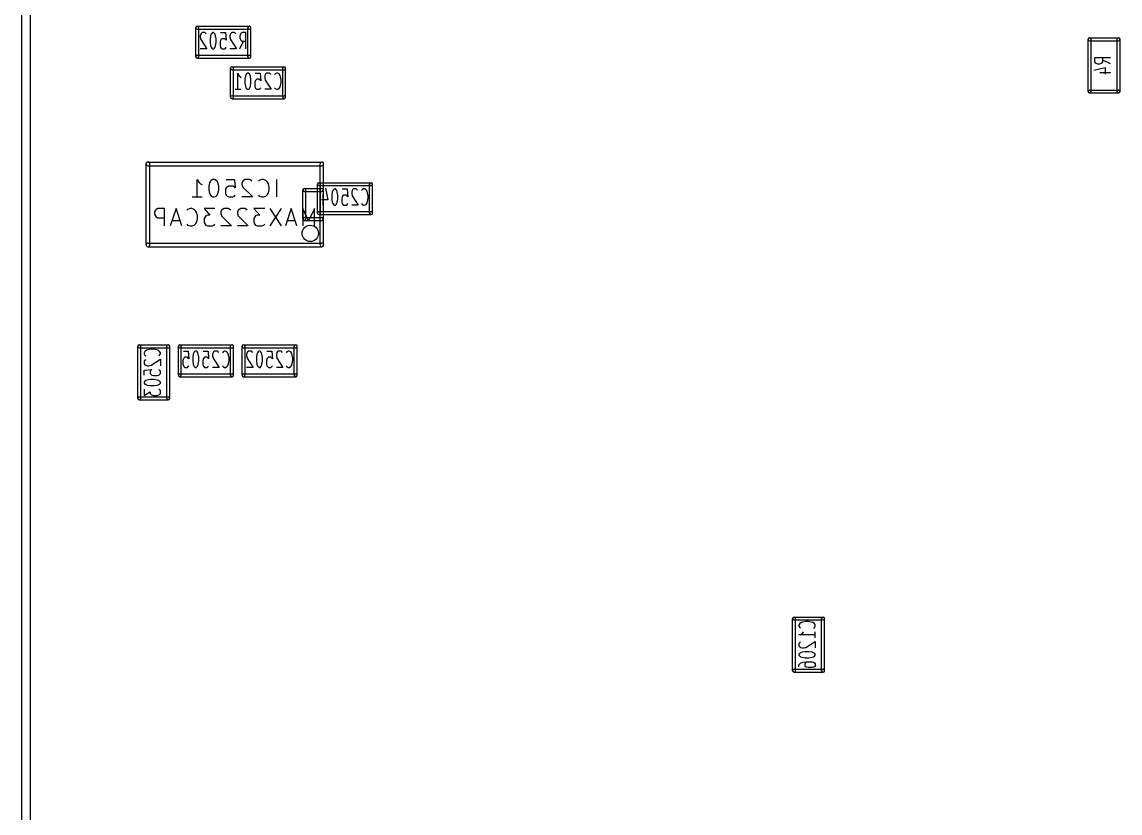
# Model space of a CAD drawing. Extents: x -29274 to 69862, y 24345 to 162744.
# Drawn here: x -8575 to 10375, y 53262 to 66920 of the extents above; entities that cross this region are included whole.
import ezdxf

# ---------------------------------------------------------------- set-up
doc = ezdxf.new("R2010")
doc.units = 0
doc.layers.add('BLACK', color=1, linetype='CONTINUOUS')

msp = doc.modelspace()

# ---------------------------------------------------------------- linework, layer by layer
at = {"layer": 'BLACK'}
for p, q in [((-8575, 26120), (-8575, 77770)), ((-8425, 26120), (-8425, 77770)), ((-5575, 66320), (-5575, 66820)), ((-5550, 66845), (-4650, 66845)), ((-5550, 66795), (-4650, 66795)), ((-5525, 66320), (-5525, 66820)), ((-5490, 66710), (-5498, 66683)), ((-5481, 66723), (-5490, 66710)), ((-5464, 66737), (-5481, 66723)), ((-5421, 66737), (-5464, 66737)), ((-5404, 66723), (-5421, 66737)), ((-5395, 66710), (-5404, 66723)), ((-5310, 66710), (-5319, 66683)), ((-5301, 66723), (-5310, 66710)), ((-5284, 66737), (-5301, 66723)), ((-5267, 66737), (-5284, 66737)), ((-5250, 66723), (-5267, 66737)), ((-5241, 66710), (-5250, 66723)), ((-5233, 66683), (-5241, 66710)), ((-5148, 66737), (-5062, 66737)), ((-5062, 66737), (-5053, 66603)), ((-4977, 66710), (-4985, 66683)), ((-4968, 66723), (-4977, 66710)), ((-4951, 66737), (-4968, 66723)), ((-4908, 66737), (-4951, 66737)), ((-4891, 66723), (-4908, 66737)), ((-4882, 66710), (-4891, 66723)), ((-4805, 66710), (-4814, 66683)), ((-4797, 66723), (-4805, 66710)), ((-4779, 66737), (-4797, 66723)), ((-4711, 66737), (-4779, 66737)), ((-4711, 66457), (-4711, 66737)), ((-4675, 66320), (-4675, 66820)), ((-4625, 66320), (-4625, 66820)), ((-5498, 66683), (-5498, 66657)), ((-5498, 66657), (-5490, 66617)), ((-5490, 66617), (-5387, 66457)), ((-5319, 66683), (-5327, 66630)), ((-5327, 66630), (-5327, 66563)), ((-5327, 66563), (-5319, 66510)), ((-5224, 66630), (-5233, 66683)), ((-5233, 66510), (-5224, 66563)), ((-5224, 66563), (-5224, 66630)), ((-5148, 66603), (-5156, 66577)), ((-5156, 66577), (-5156, 66510)), ((-5139, 66617), (-5148, 66603)), ((-5122, 66630), (-5139, 66617)), ((-5079, 66630), (-5122, 66630)), ((-5062, 66617), (-5079, 66630)), ((-5053, 66603), (-5062, 66617)), ((-4985, 66683), (-4985, 66657)), ((-4985, 66657), (-4977, 66617)), ((-4977, 66617), (-4874, 66457)), ((-4814, 66683), (-4814, 66643)), ((-4814, 66643), (-4805, 66617)), ((-4814, 66457), (-4754, 66590)), ((-4805, 66617), (-4797, 66603)), ((-4797, 66603), (-4779, 66590)), ((-4779, 66590), (-4711, 66590)), ((9825, 65720), (9825, 66620)), ((9850, 66645), (10350, 66645)), ((9850, 66595), (10350, 66595)), ((9875, 65720), (9875, 66620)), ((10325, 65720), (10325, 66620)), ((10375, 65720), (10375, 66620)), ((-5550, 66345), (-4650, 66345)), ((-5387, 66457), (-5498, 66457)), ((-5319, 66510), (-5310, 66483)), ((-5310, 66483), (-5301, 66470)), ((-5301, 66470), (-5284, 66457)), ((-5284, 66457), (-5267, 66457)), ((-5267, 66457), (-5250, 66470)), ((-5250, 66470), (-5241, 66483)), ((-5241, 66483), (-5233, 66510)), ((-5156, 66510), (-5148, 66483)), ((-5148, 66483), (-5139, 66470)), ((-5139, 66470), (-5122, 66457)), ((-5122, 66457), (-5079, 66457)), ((-5079, 66457), (-5062, 66470)), ((-5062, 66470), (-5053, 66483)), ((-4874, 66457), (-4985, 66457)), ((-5550, 66295), (-4650, 66295)), ((-4950, 66145), (-4050, 66145)), ((10213, 66302), (9933, 66302)), ((9933, 66302), (9933, 66234)), ((9933, 66234), (9947, 66216)), ((9947, 66216), (9960, 66208)), ((9960, 66208), (9987, 66199)), ((9987, 66199), (10027, 66199)), ((10027, 66199), (10053, 66208)), ((10053, 66208), (10067, 66216)), ((10067, 66216), (10080, 66234)), ((10080, 66234), (10080, 66302)), ((10213, 66199), (10080, 66259)), ((-4975, 65620), (-4975, 66120)), ((-4950, 66095), (-4050, 66095)), ((-4925, 65620), (-4925, 66120)), ((-4847, 65757), (-4847, 66037)), ((-4847, 66037), (-4830, 65997)), ((-4830, 65997), (-4812, 65970)), ((-4812, 65970), (-4795, 65957)), ((-4719, 65983), (-4727, 65930)), ((-4710, 66010), (-4719, 65983)), ((-4701, 66023), (-4710, 66010)), ((-4684, 66037), (-4701, 66023)), ((-4667, 66037), (-4684, 66037)), ((-4650, 66023), (-4667, 66037)), ((-4641, 66010), (-4650, 66023)), ((-4633, 65983), (-4641, 66010)), ((-4624, 65930), (-4633, 65983)), ((-4548, 66037), (-4462, 66037)), ((-4462, 66037), (-4453, 65903)), ((-4377, 66010), (-4385, 65983)), ((-4385, 65983), (-4385, 65957)), ((-4385, 65957), (-4377, 65917)), ((-4368, 66023), (-4377, 66010)), ((-4351, 66037), (-4368, 66023)), ((-4308, 66037), (-4351, 66037)), ((-4291, 66023), (-4308, 66037)), ((-4282, 66010), (-4291, 66023)), ((-4205, 66023), (-4214, 66010)), ((-4179, 66037), (-4205, 66023)), ((-4162, 66037), (-4179, 66037)), ((-4137, 66023), (-4162, 66037)), ((-4119, 65997), (-4137, 66023)), ((-4111, 65970), (-4119, 65997)), ((-4102, 65917), (-4111, 65970)), ((-4075, 65620), (-4075, 66120)), ((-4025, 65620), (-4025, 66120)), ((9920, 66088), (10120, 66131)), ((10027, 66045), (10213, 66045)), ((10120, 66131), (10120, 66019)), ((-4898, 65757), (-4795, 65757)), ((-4727, 65930), (-4727, 65863)), ((-4727, 65863), (-4719, 65810)), ((-4719, 65810), (-4710, 65783)), ((-4710, 65783), (-4701, 65770)), ((-4701, 65770), (-4684, 65757)), ((-4684, 65757), (-4667, 65757)), ((-4667, 65757), (-4650, 65770)), ((-4650, 65770), (-4641, 65783)), ((-4641, 65783), (-4633, 65810)), ((-4633, 65810), (-4624, 65863)), ((-4624, 65863), (-4624, 65930)), ((-4548, 65903), (-4556, 65877)), ((-4556, 65877), (-4556, 65810)), ((-4556, 65810), (-4548, 65783)), ((-4539, 65917), (-4548, 65903)), ((-4548, 65783), (-4539, 65770)), ((-4522, 65930), (-4539, 65917)), ((-4539, 65770), (-4522, 65757)), ((-4479, 65930), (-4522, 65930)), ((-4522, 65757), (-4479, 65757)), ((-4462, 65917), (-4479, 65930)), ((-4479, 65757), (-4462, 65770)), ((-4453, 65903), (-4462, 65917)), ((-4462, 65770), (-4453, 65783)), ((-4274, 65757), (-4385, 65757)), ((-4377, 65917), (-4274, 65757)), ((-4214, 65783), (-4205, 65770)), ((-4205, 65770), (-4179, 65757)), ((-4179, 65757), (-4162, 65757)), ((-4162, 65757), (-4137, 65770)), ((-4137, 65770), (-4119, 65797)), ((-4119, 65797), (-4111, 65823)), ((-4111, 65823), (-4102, 65877)), ((-4102, 65877), (-4102, 65917)), ((-4950, 65645), (-4050, 65645)), ((-4950, 65595), (-4050, 65595)), ((9850, 65745), (10350, 65745)), ((9850, 65695), (10350, 65695)), ((-6432, 63070), (-6432, 64470)), ((-6400, 64502), (-3400, 64502)), ((-6400, 64438), (-3400, 64438)), ((-6368, 63070), (-6368, 64470)), ((-3430, 63070), (-3430, 64470)), ((-3370, 63070), (-3370, 64470)), ((-5551, 63899), (-5551, 64199)), ((-5551, 64199), (-5522, 64156)), ((-5522, 64156), (-5494, 64127)), ((-5494, 64127), (-5465, 64113)), ((-5336, 64141), (-5351, 64084)), ((-5351, 64084), (-5351, 64013)), ((-5322, 64170), (-5336, 64141)), ((-5308, 64184), (-5322, 64170)), ((-5279, 64199), (-5308, 64184)), ((-5251, 64199), (-5279, 64199)), ((-5222, 64184), (-5251, 64199)), ((-5208, 64170), (-5222, 64184)), ((-5193, 64141), (-5208, 64170)), ((-5179, 64084), (-5193, 64141)), ((-5179, 64013), (-5179, 64084)), ((-5050, 64056), (-5065, 64027)), ((-5050, 64199), (-4907, 64199)), ((-5036, 64070), (-5050, 64056)), ((-5007, 64084), (-5036, 64070)), ((-4936, 64084), (-5007, 64084)), ((-4907, 64070), (-4936, 64084)), ((-4907, 64199), (-4893, 64056)), ((-4893, 64056), (-4907, 64070)), ((-4764, 64170), (-4779, 64141)), ((-4779, 64141), (-4779, 64113)), ((-4779, 64113), (-4764, 64070)), ((-4750, 64184), (-4764, 64170)), ((-4764, 64070), (-4593, 63899)), ((-4721, 64199), (-4750, 64184)), ((-4650, 64199), (-4721, 64199)), ((-4621, 64184), (-4650, 64199)), ((-4607, 64170), (-4621, 64184)), ((-4479, 64184), (-4493, 64170)), ((-4436, 64199), (-4479, 64184)), ((-4407, 64199), (-4436, 64199)), ((-4364, 64184), (-4407, 64199)), ((-4336, 64156), (-4364, 64184)), ((-4321, 64127), (-4336, 64156)), ((-4307, 64070), (-4321, 64127)), ((-4307, 64027), (-4307, 64070)), ((-4178, 63899), (-4178, 64199)), ((-3475, 63620), (-3475, 64120)), ((-3450, 64145), (-2550, 64145)), ((-3450, 64095), (-2550, 64095)), ((-3425, 63620), (-3425, 64120)), ((-2575, 63620), (-2575, 64120)), ((-2525, 63620), (-2525, 64120)), ((-5637, 63899), (-5465, 63899)), ((-5351, 64013), (-5336, 63956)), ((-5336, 63956), (-5322, 63927)), ((-5322, 63927), (-5308, 63913)), ((-5308, 63913), (-5279, 63899)), ((-5279, 63899), (-5251, 63899)), ((-5251, 63899), (-5222, 63913)), ((-5222, 63913), (-5208, 63927)), ((-5208, 63927), (-5193, 63956)), ((-5193, 63956), (-5179, 64013)), ((-5065, 64027), (-5065, 63956)), ((-5065, 63956), (-5050, 63927)), ((-5050, 63927), (-5036, 63913)), ((-5036, 63913), (-5007, 63899)), ((-5007, 63899), (-4936, 63899)), ((-4936, 63899), (-4907, 63913)), ((-4907, 63913), (-4893, 63927)), ((-4593, 63899), (-4779, 63899)), ((-4493, 63927), (-4479, 63913)), ((-4479, 63913), (-4436, 63899)), ((-4436, 63899), (-4407, 63899)), ((-4407, 63899), (-4364, 63913)), ((-4364, 63913), (-4336, 63941)), ((-4336, 63941), (-4321, 63970)), ((-4321, 63970), (-4307, 64027)), ((-3725, 63520), (-3725, 64020)), ((-3700, 64045), (-3400, 64045)), ((-3700, 63995), (-3400, 63995)), ((-3675, 63520), (-3675, 64020)), ((-3381, 63943), (-3381, 63757)), ((-3338, 64050), (-3295, 63850)), ((-3219, 63983), (-3227, 63930)), ((-3227, 63930), (-3227, 63863)), ((-3227, 63863), (-3219, 63810)), ((-3210, 64010), (-3219, 63983)), ((-3201, 64023), (-3210, 64010)), ((-3184, 64037), (-3201, 64023)), ((-3167, 64037), (-3184, 64037)), ((-3150, 64023), (-3167, 64037)), ((-3141, 64010), (-3150, 64023)), ((-3133, 63983), (-3141, 64010)), ((-3124, 63930), (-3133, 63983)), ((-3133, 63810), (-3124, 63863)), ((-3124, 63863), (-3124, 63930)), ((-3048, 63903), (-3056, 63877)), ((-3056, 63877), (-3056, 63810)), ((-3048, 64037), (-2962, 64037)), ((-3039, 63917), (-3048, 63903)), ((-3022, 63930), (-3039, 63917)), ((-2979, 63930), (-3022, 63930)), ((-2962, 63917), (-2979, 63930)), ((-2962, 64037), (-2953, 63903)), ((-2953, 63903), (-2962, 63917)), ((-2877, 64010), (-2885, 63983)), ((-2885, 63983), (-2885, 63957)), ((-2885, 63957), (-2877, 63917)), ((-2868, 64023), (-2877, 64010)), ((-2877, 63917), (-2774, 63757)), ((-2851, 64037), (-2868, 64023)), ((-2808, 64037), (-2851, 64037)), ((-2791, 64023), (-2808, 64037)), ((-2782, 64010), (-2791, 64023)), ((-2705, 64023), (-2714, 64010)), ((-2679, 64037), (-2705, 64023)), ((-2662, 64037), (-2679, 64037)), ((-2637, 64023), (-2662, 64037)), ((-2619, 63997), (-2637, 64023)), ((-2611, 63970), (-2619, 63997)), ((-2602, 63917), (-2611, 63970)), ((-2611, 63823), (-2602, 63877)), ((-2602, 63877), (-2602, 63917)), ((-6258, 63684), (-6273, 63670)), ((-6230, 63699), (-6258, 63684)), ((-6115, 63699), (-6230, 63699)), ((-6115, 63399), (-6115, 63699)), ((-5916, 63699), (-6016, 63399)), ((-5816, 63399), (-5916, 63699)), ((-5716, 63684), (-5730, 63670)), ((-5673, 63699), (-5716, 63684)), ((-5644, 63699), (-5673, 63699)), ((-5601, 63684), (-5644, 63699)), ((-5573, 63656), (-5601, 63684)), ((-5244, 63699), (-5430, 63699)), ((-5430, 63699), (-5330, 63584)), ((-5115, 63684), (-5129, 63670)), ((-5086, 63699), (-5115, 63684)), ((-5015, 63699), (-5086, 63699)), ((-4986, 63684), (-5015, 63699)), ((-4972, 63670), (-4986, 63684)), ((-4829, 63684), (-4843, 63670)), ((-4800, 63699), (-4829, 63684)), ((-4729, 63699), (-4800, 63699)), ((-4700, 63684), (-4729, 63699)), ((-4686, 63670), (-4700, 63684)), ((-4386, 63699), (-4572, 63699)), ((-4572, 63699), (-4472, 63584)), ((-4100, 63699), (-4300, 63399)), ((-4300, 63699), (-4100, 63399)), ((-3929, 63699), (-4029, 63399)), ((-3829, 63399), (-3929, 63699)), ((-3628, 63484), (-3728, 63699)), ((-3728, 63699), (-3728, 63399)), ((-3528, 63699), (-3628, 63484)), ((-3528, 63399), (-3528, 63699)), ((-3295, 63850), (-3407, 63850)), ((-3219, 63810), (-3210, 63783)), ((-3210, 63783), (-3201, 63770)), ((-3201, 63770), (-3184, 63757)), ((-3184, 63757), (-3167, 63757)), ((-3167, 63757), (-3150, 63770)), ((-3150, 63770), (-3141, 63783)), ((-3141, 63783), (-3133, 63810)), ((-3056, 63810), (-3048, 63783)), ((-3048, 63783), (-3039, 63770)), ((-3039, 63770), (-3022, 63757)), ((-3022, 63757), (-2979, 63757)), ((-2979, 63757), (-2962, 63770)), ((-2962, 63770), (-2953, 63783)), ((-2774, 63757), (-2885, 63757)), ((-2714, 63783), (-2705, 63770)), ((-2705, 63770), (-2679, 63757)), ((-2679, 63757), (-2662, 63757)), ((-2662, 63757), (-2637, 63770)), ((-2637, 63770), (-2619, 63797)), ((-2619, 63797), (-2611, 63823)), ((-6273, 63670), (-6287, 63641)), ((-6287, 63641), (-6287, 63599)), ((-6287, 63599), (-6273, 63570)), ((-6273, 63570), (-6258, 63556)), ((-6258, 63556), (-6230, 63541)), ((-6230, 63541), (-6115, 63541)), ((-5844, 63484), (-5987, 63484)), ((-5558, 63627), (-5573, 63656)), ((-5544, 63570), (-5558, 63627)), ((-5558, 63470), (-5544, 63527)), ((-5544, 63527), (-5544, 63570)), ((-5415, 63556), (-5430, 63527)), ((-5430, 63527), (-5430, 63456)), ((-5401, 63570), (-5415, 63556)), ((-5372, 63584), (-5401, 63570)), ((-5330, 63584), (-5372, 63584)), ((-5129, 63670), (-5144, 63641)), ((-5144, 63641), (-5144, 63613)), ((-5144, 63613), (-5129, 63570)), ((-5129, 63570), (-4958, 63399)), ((-4843, 63670), (-4858, 63641)), ((-4858, 63641), (-4858, 63613)), ((-4858, 63613), (-4843, 63570)), ((-4843, 63570), (-4672, 63399)), ((-4557, 63556), (-4572, 63527)), ((-4572, 63527), (-4572, 63456)), ((-4543, 63570), (-4557, 63556)), ((-4514, 63584), (-4543, 63570)), ((-4472, 63584), (-4514, 63584)), ((-3857, 63484), (-4000, 63484)), ((-3700, 63545), (-3400, 63545)), ((-3700, 63495), (-3400, 63495)), ((-3450, 63645), (-2550, 63645)), ((-3450, 63595), (-2550, 63595)), ((-5730, 63427), (-5716, 63413)), ((-5716, 63413), (-5673, 63399)), ((-5673, 63399), (-5644, 63399)), ((-5644, 63399), (-5601, 63413)), ((-5601, 63413), (-5573, 63441)), ((-5573, 63441), (-5558, 63470)), ((-5430, 63456), (-5415, 63427)), ((-5415, 63427), (-5401, 63413)), ((-5401, 63413), (-5372, 63399)), ((-5372, 63399), (-5287, 63399)), ((-5287, 63399), (-5258, 63413)), ((-5258, 63413), (-5244, 63427)), ((-4958, 63399), (-5144, 63399)), ((-4672, 63399), (-4858, 63399)), ((-4572, 63456), (-4557, 63427)), ((-4557, 63427), (-4543, 63413)), ((-4543, 63413), (-4514, 63399)), ((-4514, 63399), (-4429, 63399)), ((-4429, 63399), (-4400, 63413)), ((-4400, 63413), (-4386, 63427)), ((-6400, 63102), (-3400, 63102)), ((-6400, 63038), (-3400, 63038)), ((-6575, 60420), (-6575, 61320)), ((-6550, 61345), (-6050, 61345)), ((-6550, 61295), (-6050, 61295)), ((-6525, 60420), (-6525, 61320)), ((-6453, 61233), (-6467, 61208)), ((-6427, 61251), (-6453, 61233)), ((-6400, 61259), (-6427, 61251)), ((-6347, 61268), (-6400, 61259)), ((-6307, 61268), (-6347, 61268)), ((-6253, 61259), (-6307, 61268)), ((-6227, 61251), (-6253, 61259)), ((-6200, 61233), (-6227, 61251)), ((-6187, 61208), (-6200, 61233)), ((-6075, 60420), (-6075, 61320)), ((-6025, 60420), (-6025, 61320)), ((-5875, 60820), (-5875, 61320)), ((-5850, 61345), (-4950, 61345)), ((-5850, 61295), (-4950, 61295)), ((-5825, 60820), (-5825, 61320)), ((-5790, 61237), (-5704, 61237)), ((-5704, 61237), (-5695, 61103)), ((-5610, 61210), (-5619, 61183)), ((-5601, 61223), (-5610, 61210)), ((-5584, 61237), (-5601, 61223)), ((-5567, 61237), (-5584, 61237)), ((-5550, 61223), (-5567, 61237)), ((-5541, 61210), (-5550, 61223)), ((-5533, 61183), (-5541, 61210)), ((-5448, 61237), (-5362, 61237)), ((-5362, 61237), (-5353, 61103)), ((-5277, 61210), (-5285, 61183)), ((-5268, 61223), (-5277, 61210)), ((-5251, 61237), (-5268, 61223)), ((-5208, 61237), (-5251, 61237)), ((-5191, 61223), (-5208, 61237)), ((-5182, 61210), (-5191, 61223)), ((-5105, 61223), (-5114, 61210)), ((-5079, 61237), (-5105, 61223)), ((-5062, 61237), (-5079, 61237)), ((-5037, 61223), (-5062, 61237)), ((-5019, 61197), (-5037, 61223)), ((-4975, 60820), (-4975, 61320)), ((-4925, 60820), (-4925, 61320)), ((-4775, 60820), (-4775, 61320)), ((-4750, 61345), (-3850, 61345)), ((-4750, 61295), (-3850, 61295)), ((-4725, 60820), (-4725, 61320)), ((-4690, 61210), (-4698, 61183)), ((-4681, 61223), (-4690, 61210)), ((-4664, 61237), (-4681, 61223)), ((-4621, 61237), (-4664, 61237)), ((-4604, 61223), (-4621, 61237)), ((-4595, 61210), (-4604, 61223)), ((-4510, 61210), (-4519, 61183)), ((-4501, 61223), (-4510, 61210)), ((-4484, 61237), (-4501, 61223)), ((-4467, 61237), (-4484, 61237)), ((-4450, 61223), (-4467, 61237)), ((-4441, 61210), (-4450, 61223)), ((-4433, 61183), (-4441, 61210)), ((-4348, 61237), (-4262, 61237)), ((-4262, 61237), (-4253, 61103)), ((-4177, 61210), (-4185, 61183)), ((-4168, 61223), (-4177, 61210)), ((-4151, 61237), (-4168, 61223)), ((-4108, 61237), (-4151, 61237)), ((-4091, 61223), (-4108, 61237)), ((-4082, 61210), (-4091, 61223)), ((-4005, 61223), (-4014, 61210)), ((-3979, 61237), (-4005, 61223)), ((-3962, 61237), (-3979, 61237)), ((-3937, 61223), (-3962, 61237)), ((-3919, 61197), (-3937, 61223)), ((-3875, 60820), (-3875, 61320)), ((-3825, 60820), (-3825, 61320)), ((-6467, 61208), (-6467, 61191)), ((-6467, 61191), (-6453, 61165)), ((-6453, 61079), (-6467, 61062)), ((-6467, 61062), (-6467, 61019)), ((-6467, 61019), (-6453, 61002)), ((-6453, 61165), (-6440, 61156)), ((-6440, 61088), (-6453, 61079)), ((-6347, 60993), (-6187, 61096)), ((-6213, 61156), (-6200, 61165)), ((-6200, 61165), (-6187, 61191)), ((-6187, 61191), (-6187, 61208)), ((-6187, 61096), (-6187, 60985)), ((-5790, 61103), (-5798, 61077)), ((-5798, 61077), (-5798, 61010)), ((-5781, 61117), (-5790, 61103)), ((-5764, 61130), (-5781, 61117)), ((-5721, 61130), (-5764, 61130)), ((-5704, 61117), (-5721, 61130)), ((-5695, 61103), (-5704, 61117)), ((-5619, 61183), (-5627, 61130)), ((-5627, 61130), (-5627, 61063)), ((-5627, 61063), (-5619, 61010)), ((-5524, 61130), (-5533, 61183)), ((-5533, 61010), (-5524, 61063)), ((-5524, 61063), (-5524, 61130)), ((-5448, 61103), (-5456, 61077)), ((-5456, 61077), (-5456, 61010)), ((-5439, 61117), (-5448, 61103)), ((-5422, 61130), (-5439, 61117)), ((-5379, 61130), (-5422, 61130)), ((-5362, 61117), (-5379, 61130)), ((-5353, 61103), (-5362, 61117)), ((-5285, 61183), (-5285, 61157)), ((-5285, 61157), (-5277, 61117)), ((-5277, 61117), (-5174, 60957)), ((-5011, 61170), (-5019, 61197)), ((-5019, 60997), (-5011, 61023)), ((-5002, 61117), (-5011, 61170)), ((-5011, 61023), (-5002, 61077)), ((-5002, 61077), (-5002, 61117)), ((-4698, 61183), (-4698, 61157)), ((-4698, 61157), (-4690, 61117)), ((-4690, 61117), (-4587, 60957)), ((-4519, 61183), (-4527, 61130)), ((-4527, 61130), (-4527, 61063)), ((-4527, 61063), (-4519, 61010)), ((-4424, 61130), (-4433, 61183)), ((-4433, 61010), (-4424, 61063)), ((-4424, 61063), (-4424, 61130)), ((-4348, 61103), (-4356, 61077)), ((-4356, 61077), (-4356, 61010)), ((-4339, 61117), (-4348, 61103)), ((-4322, 61130), (-4339, 61117)), ((-4279, 61130), (-4322, 61130)), ((-4262, 61117), (-4279, 61130)), ((-4253, 61103), (-4262, 61117)), ((-4185, 61183), (-4185, 61157)), ((-4185, 61157), (-4177, 61117)), ((-4177, 61117), (-4074, 60957)), ((-3911, 61170), (-3919, 61197)), ((-3919, 60997), (-3911, 61023)), ((-3902, 61117), (-3911, 61170)), ((-3911, 61023), (-3902, 61077)), ((-3902, 61077), (-3902, 61117)), ((-6467, 60908), (-6333, 60917)), ((-6467, 60822), (-6467, 60908)), ((-6453, 61002), (-6440, 60993)), ((-6440, 60993), (-6413, 60985)), ((-6413, 60985), (-6387, 60985)), ((-6387, 60985), (-6347, 60993)), ((-6347, 60908), (-6360, 60891)), ((-6360, 60891), (-6360, 60848)), ((-6360, 60848), (-6347, 60831)), ((-6333, 60917), (-6347, 60908)), ((-6347, 60831), (-6333, 60822)), ((-6200, 60908), (-6213, 60917)), ((-6213, 60822), (-6200, 60831)), ((-6187, 60891), (-6200, 60908)), ((-6200, 60831), (-6187, 60848)), ((-6187, 60848), (-6187, 60891)), ((-5850, 60845), (-4950, 60845)), ((-5798, 61010), (-5790, 60983)), ((-5790, 60983), (-5781, 60970)), ((-5781, 60970), (-5764, 60957)), ((-5764, 60957), (-5721, 60957)), ((-5721, 60957), (-5704, 60970)), ((-5704, 60970), (-5695, 60983)), ((-5619, 61010), (-5610, 60983)), ((-5610, 60983), (-5601, 60970)), ((-5601, 60970), (-5584, 60957)), ((-5584, 60957), (-5567, 60957)), ((-5567, 60957), (-5550, 60970)), ((-5550, 60970), (-5541, 60983)), ((-5541, 60983), (-5533, 61010)), ((-5456, 61010), (-5448, 60983)), ((-5448, 60983), (-5439, 60970)), ((-5439, 60970), (-5422, 60957)), ((-5422, 60957), (-5379, 60957)), ((-5379, 60957), (-5362, 60970)), ((-5362, 60970), (-5353, 60983)), ((-5174, 60957), (-5285, 60957)), ((-5114, 60983), (-5105, 60970)), ((-5105, 60970), (-5079, 60957)), ((-5079, 60957), (-5062, 60957)), ((-5062, 60957), (-5037, 60970)), ((-5037, 60970), (-5019, 60997)), ((-4750, 60845), (-3850, 60845)), ((-4587, 60957), (-4698, 60957)), ((-4519, 61010), (-4510, 60983)), ((-4510, 60983), (-4501, 60970)), ((-4501, 60970), (-4484, 60957)), ((-4484, 60957), (-4467, 60957)), ((-4467, 60957), (-4450, 60970)), ((-4450, 60970), (-4441, 60983)), ((-4441, 60983), (-4433, 61010)), ((-4356, 61010), (-4348, 60983)), ((-4348, 60983), (-4339, 60970)), ((-4339, 60970), (-4322, 60957)), ((-4322, 60957), (-4279, 60957)), ((-4279, 60957), (-4262, 60970)), ((-4262, 60970), (-4253, 60983)), ((-4074, 60957), (-4185, 60957)), ((-4014, 60983), (-4005, 60970)), ((-4005, 60970), (-3979, 60957)), ((-3979, 60957), (-3962, 60957)), ((-3962, 60957), (-3937, 60970)), ((-3937, 60970), (-3919, 60997)), ((-6453, 60720), (-6467, 60703)), ((-6467, 60703), (-6467, 60686)), ((-6467, 60686), (-6453, 60669)), ((-6440, 60729), (-6453, 60720)), ((-6453, 60669), (-6440, 60660)), ((-6413, 60737), (-6440, 60729)), ((-6440, 60660), (-6413, 60651)), ((-6360, 60746), (-6413, 60737)), ((-6413, 60651), (-6360, 60643)), ((-6293, 60746), (-6360, 60746)), ((-6360, 60643), (-6293, 60643)), ((-6333, 60822), (-6307, 60814)), ((-6307, 60814), (-6240, 60814)), ((-6240, 60737), (-6293, 60746)), ((-6293, 60643), (-6240, 60651)), ((-6240, 60814), (-6213, 60822)), ((-6213, 60729), (-6240, 60737)), ((-6240, 60651), (-6213, 60660)), ((-6200, 60720), (-6213, 60729)), ((-6213, 60660), (-6200, 60669)), ((-6187, 60703), (-6200, 60720)), ((-6200, 60669), (-6187, 60686)), ((-6187, 60686), (-6187, 60703)), ((-5850, 60795), (-4950, 60795)), ((-4750, 60795), (-3850, 60795)), ((-6467, 60583), (-6467, 60472)), ((-6467, 60472), (-6360, 60532)), ((-6360, 60532), (-6360, 60506)), ((-6360, 60506), (-6347, 60489)), ((-6347, 60489), (-6333, 60480)), ((-6333, 60480), (-6307, 60472)), ((-6307, 60472), (-6240, 60472)), ((-6240, 60472), (-6213, 60480)), ((-6200, 60575), (-6213, 60583)), ((-6213, 60480), (-6200, 60489)), ((-6187, 60558), (-6200, 60575)), ((-6200, 60489), (-6187, 60506)), ((-6187, 60506), (-6187, 60558)), ((-6550, 60445), (-6050, 60445)), ((-6550, 60395), (-6050, 60395)), ((4725, 55720), (4725, 56620)), ((4750, 56645), (5250, 56645)), ((4750, 56595), (5250, 56595)), ((4775, 55720), (4775, 56620)), ((4847, 56533), (4833, 56508)), ((4833, 56508), (4833, 56491)), ((4833, 56491), (4847, 56465)), ((4873, 56551), (4847, 56533)), ((4900, 56559), (4873, 56551)), ((4953, 56568), (4900, 56559)), ((4993, 56568), (4953, 56568)), ((5047, 56559), (4993, 56568)), ((5073, 56551), (5047, 56559)), ((5100, 56533), (5073, 56551)), ((5113, 56508), (5100, 56533)), ((5100, 56465), (5113, 56491)), ((5113, 56491), (5113, 56508)), ((5225, 55720), (5225, 56620)), ((5275, 55720), (5275, 56620)), ((4833, 56336), (4873, 56353)), ((5113, 56336), (4833, 56336)), ((4847, 56465), (4860, 56456)), ((4873, 56353), (4900, 56371)), ((4900, 56371), (4913, 56388)), ((5087, 56456), (5100, 56465)), ((5113, 56285), (5113, 56388)), ((4847, 56208), (4833, 56191)), ((4833, 56191), (4833, 56148)), ((4833, 56148), (4847, 56131)), ((4860, 56217), (4847, 56208)), ((4847, 56131), (4860, 56122)), ((4860, 56122), (4887, 56114)), ((4887, 56114), (4913, 56114)), ((4913, 56114), (4953, 56122)), ((4953, 56122), (5113, 56225)), ((5113, 56225), (5113, 56114)), ((4847, 56020), (4833, 56003)), ((4833, 56003), (4833, 55986)), ((4833, 55986), (4847, 55969)), ((4860, 56029), (4847, 56020)), ((4847, 55969), (4860, 55960)), ((4887, 56037), (4860, 56029)), ((4860, 55960), (4887, 55951)), ((4940, 56046), (4887, 56037)), ((4887, 55951), (4940, 55943)), ((5007, 56046), (4940, 56046)), ((4940, 55943), (5007, 55943)), ((5060, 56037), (5007, 56046)), ((5007, 55943), (5060, 55951)), ((5087, 56029), (5060, 56037)), ((5060, 55951), (5087, 55960)), ((5100, 56020), (5087, 56029)), ((5087, 55960), (5100, 55969)), ((5113, 56003), (5100, 56020)), ((5100, 55969), (5113, 55986)), ((5113, 55986), (5113, 56003)), ((4750, 55745), (5250, 55745)), ((4833, 55823), (4847, 55840)), ((4833, 55789), (4833, 55823)), ((4847, 55840), (4860, 55849)), ((4860, 55849), (4900, 55866)), ((4900, 55866), (4953, 55875)), ((4940, 55840), (4953, 55858)), ((4940, 55806), (4940, 55840)), ((4953, 55789), (4940, 55806)), ((4953, 55875), (5060, 55875)), ((4953, 55858), (4967, 55866)), ((4967, 55780), (4953, 55789)), ((4967, 55866), (4993, 55875)), ((4993, 55772), (4967, 55780)), ((5060, 55772), (4993, 55772)), ((5060, 55875), (5087, 55866)), ((5087, 55780), (5060, 55772)), ((5087, 55866), (5100, 55858)), ((5100, 55789), (5087, 55780)), ((5100, 55858), (5113, 55840)), ((5113, 55806), (5100, 55789)), ((5113, 55840), (5113, 55806)), ((4750, 55695), (5250, 55695))]:
    msp.add_line(p, q, dxfattribs=at)
msp.add_circle((-3600, 63270), 141, dxfattribs=at)
for centre, radius, start, end in [((-5550, 66820), 25, 90, 270), ((-5550, 66820), 25, 360, 540), ((-4650, 66820), 25, 360, 540), ((-4650, 66820), 25, 270, 450), ((9850, 66620), 25, 360, 540), ((9850, 66620), 25, 90, 270), ((10350, 66620), 25, 360, 540), ((10350, 66620), 25, 270, 450), ((-5550, 66320), 25, 90, 270), ((-4650, 66320), 25, 270, 450), ((-5550, 66320), 25, 180, 360), ((-4950, 66120), 25, 90, 270), ((-4950, 66120), 25, 360, 540), ((-4650, 66320), 25, 180, 360), ((-4050, 66120), 25, 360, 540), ((-4050, 66120), 25, 270, 450), ((-4950, 65620), 25, 90, 270), ((-4950, 65620), 25, 180, 360), ((-4050, 65620), 25, 180, 360), ((-4050, 65620), 25, 270, 450), ((9850, 65720), 25, 90, 270), ((9850, 65720), 25, 180, 360), ((10350, 65720), 25, 180, 360), ((10350, 65720), 25, 270, 450), ((-6400, 64470), 32, 90, 270), ((-6400, 64470), 32, 360, 540), ((-3400, 64470), 30, 360, 540), ((-3400, 64470), 32, 270, 450), ((-3450, 64120), 25, 90, 270), ((-3450, 64120), 25, 360, 540), ((-2550, 64120), 25, 360, 540), ((-2550, 64120), 25, 270, 450), ((-3700, 64020), 25, 90, 270), ((-3700, 64020), 25, 360, 540), ((-3400, 64020), 25, 270, 450), ((-3700, 63520), 25, 90, 270), ((-3700, 63520), 25, 180, 360), ((-3450, 63620), 25, 90, 270), ((-3450, 63620), 25, 180, 360), ((-3400, 63520), 25, 270, 450), ((-2550, 63620), 25, 180, 360), ((-2550, 63620), 25, 270, 450), ((-6400, 63070), 32, 90, 270), ((-6400, 63070), 32, 180, 360), ((-3400, 63070), 30, 180, 360), ((-3400, 63070), 32, 270, 450), ((-6550, 61320), 25, 360, 540), ((-6550, 61320), 25, 90, 270), ((-6050, 61320), 25, 360, 540), ((-6050, 61320), 25, 270, 450), ((-5850, 61320), 25, 90, 270), ((-5850, 61320), 25, 360, 540), ((-4950, 61320), 25, 360, 540), ((-4950, 61320), 25, 270, 450), ((-4750, 61320), 25, 90, 270), ((-4750, 61320), 25, 360, 540), ((-3850, 61320), 25, 360, 540), ((-3850, 61320), 25, 270, 450), ((-5850, 60820), 25, 90, 270), ((-4950, 60820), 25, 270, 450), ((-4750, 60820), 25, 90, 270), ((-3850, 60820), 25, 270, 450), ((-5850, 60820), 25, 180, 360), ((-4950, 60820), 25, 180, 360), ((-4750, 60820), 25, 180, 360), ((-3850, 60820), 25, 180, 360), ((-6550, 60420), 25, 90, 270), ((-6550, 60420), 25, 180, 360), ((-6050, 60420), 25, 180, 360), ((-6050, 60420), 25, 270, 450), ((4750, 56620), 25, 90, 270), ((4750, 56620), 25, 360, 540), ((5250, 56620), 25, 360, 540), ((5250, 56620), 25, 270, 450), ((4750, 55720), 25, 90, 270), ((4750, 55720), 25, 180, 360), ((5250, 55720), 25, 180, 360), ((5250, 55720), 25, 270, 450)]:
    msp.add_arc(centre, radius, start, end, dxfattribs=at)

doc.saveas('drawing.dxf')
